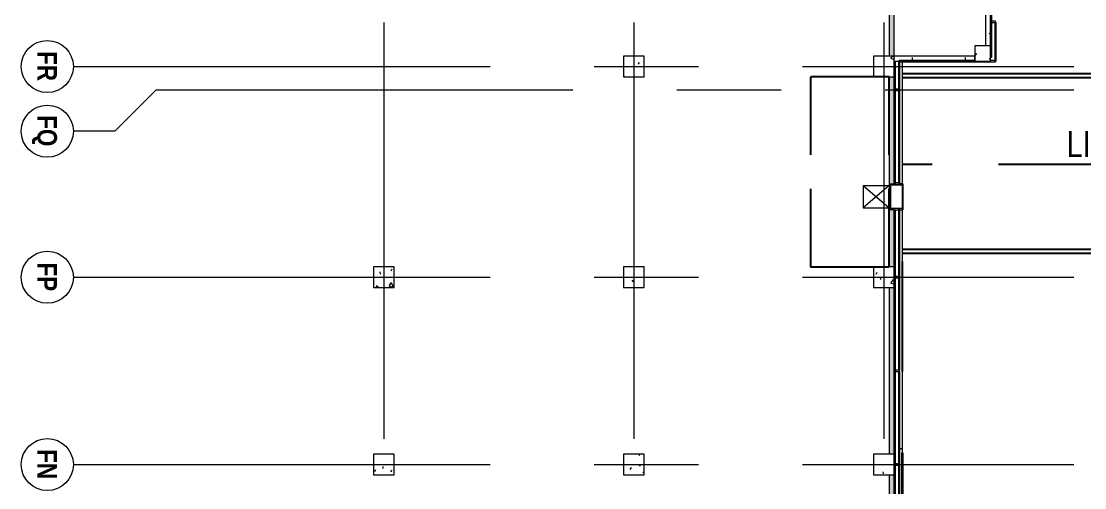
# Model space of a CAD drawing. Extents: x -14231 to 516634, y -267190 to 70805.
# Drawn here: x 181670 to 222508, y -58534 to -40603 of the extents above; entities that cross this region are included whole.
import ezdxf

# ---------------------------------------------------------------- set-up
doc = ezdxf.new("R2010")
doc.units = 0
doc.header["$LTSCALE"] = 8
for name, pattern in [('Access Line', [382.3, 250, -132.3]), ('Centre', [7937.5, 1587.5, -1190.625, 3968.75, -1190.625]), ('IDA - Grid Line', [3500, 2000, -500, 500, -500]), ('IDA - Hidden 065', [537.5, 375, -162.5]), ('IMPORT-DASHED2 _3_', [952.5, 635, -317.5])]:
    doc.linetypes.add(name, pattern=pattern)
doc.layers.get('0').update_dxf_attribs({"color": 1, "linetype": 'CONTINUOUS'})
doc.layers.add('000_CTCI_CSA', color=7, linetype='CONTINUOUS')
doc.layers.add('A-_--------_E-', color=7, linetype='CONTINUOUS', lineweight=9, true_color=0x00a600)
for name, color, linetype, lineweight in [('A-_ANOTGRID_E', 7, 'CONTINUOUS', 9), ('A-_CLAD----_E', 7, 'CONTINUOUS', 9), ('A-_CLAD----_E1', 7, 'CONTINUOUS', 9), ('A-_FLOR----_E', 7, 'CONTINUOUS', 9), ('A-_WALL----_E', 7, 'CONTINUOUS', 9), ('A-_WALL----_H', 7, 'CONTINUOUS', 9), ('A-_WIND----_E', 7, 'CONTINUOUS', 9), ('A-COLN----_E', 7, 'CONTINUOUS', 9), ('A-COLN----_E1', 7, 'CONTINUOUS', 9)]:
    doc.layers.add(name, color=color, linetype=linetype, lineweight=lineweight)
doc.styles.add('Arial Narrow_B', font='ARIALNB.TTF', dxfattribs={"height": 750})
doc.styles.add('Site Area', font='arial.ttf', dxfattribs={"width": 0.8})
pattern_1 = [(270, (-110762.2, 809413.83), (508, -2032), [83.82, -1440.18, 83.82, -1440.18, -8128]), (270, (-110762.2, 809413.83), (508, -2032), [-3048, 83.82, -2964.18, 83.82, -1440.18, -3556]), (270, (-110762.2, 809413.83), (508, -2032), [-7620, 83.82, -932.18, 83.82, -2456.18]), (30, (-110508.2, 808651.83), (1505.76362, 1455.9409), [83.82, -1440.18, 83.82, -1440.18, -8128]), (30, (-110508.2, 808651.83), (1505.76362, 1455.9409), [-3048, 83.82, -2964.18, 83.82, -1440.18, -3556]), (30, (-110508.2, 808651.83), (1505.76362, 1455.9409), [-7620, 83.82, -932.18, 83.82, -2456.18]), (150, (-109492.2, 808397.83), (-2013.76362, 576.0591), [83.82, -1440.18, 83.82, -1440.18, -8128]), (150, (-109492.2, 808397.83), (-2013.76362, 576.0591), [-3048, 83.82, -2964.18, 83.82, -1440.18, -3556]), (150, (-109492.2, 808397.83), (-2013.76362, 576.0591), [-7620, 83.82, -932.18, 83.82, -2456.18])]

# ---------------------------------------------------------------- blocks, each defined once
blk = doc.blocks.new('IDA - Rectangle Column - 800W X 800D-V14-PH1 LEVEL 3 - PROBE')
at = {"layer": 'A-COLN----_E1', "true_color": 0xaaaaaa}
h = blk.add_hatch(dxfattribs=at)
h.set_pattern_fill('FP_16', color=253, style=0, pattern_type=2)
h.set_pattern_definition([(320, (-325556.1, 867057.2), (-159.3907, -1821.8403), [190.5, -2095.5]), (265, (-325556.1, 867057.2), (1910.5674, 352.428), [152.4, -1676.4]), (10.451, (-325569.4, 866905.4), (1751.166, -1469.4262), [161.9, -1780.901]), (316.184, (-325048.1, 867057.2), (-420.428, -2710.791), [285.75, -3143.25]), (6.636, (-325083.2, 866831.3), (2474.276, -2374.0256), [242.85, -2671.351]), (261.184, (-325048, 867057.2), (2474.2525, -2374.05), [228.6, -2514.6]), (291, (-325175.1, 866803.2), (-1022.6516, -1516.1442), [190.5, -2095.5]), (236, (-325175.1, 866803.2), (1841.8805, -618.021), [152.4, -1676.4]), (341.451, (-325260.3, 866676.8), (819.2124, -2134.1713), [161.9, -1780.901]), (307.5, (-325556.1, 867057.2), (845.5504, -30.88603), [83.82, -1572.26, 83.82, -3300.73]), (307.5, (-325556.1, 867057.2), (845.5504, -30.88603), [-1739.9, -1617.98, 83.82, -1598.93]), (277.5, (-325556.1, 867057.2), (1001.80575, -668.1966), [83.82, -886.46, 83.82, -2175.51]), (277.5, (-325556.1, 867057.2), (1001.80575, -668.1966), [-1054.1, -1534.16, 83.82, -557.53]), (237.5, (-325556.1, 867623.6), (-57.2896, -1355.90933), [83.82, -551.18, 83.82, -4526.28]), (237.5, (-325556.1, 867623.6), (-57.2896, -1355.90933), [-718.82, -1897.38, 83.82, -2545.08]), (227.5, (-325556.1, 867877.6), (254.2664, -1481.2932), [83.82, -741.68, 83.82, -3098.8]), (227.5, (-325556.1, 867877.6), (254.2664, -1481.2932), [-909.32, -1231.9, 83.82, -1783.08])])
h.paths.add_polyline_path([(-400, -400), (400, -400), (400, 400), (-400, 400)])
at = {"layer": 'A-COLN----_E', "color": 253, "true_color": 0xaaaaaa}
for p, q in [((400, 400), (-400, 400)), ((-400, 400), (-400, -400)), ((400, -400), (400, 400)), ((-400, -400), (400, -400))]:
    blk.add_line(p, q, dxfattribs=at)
blk = doc.blocks.new('IDA - Rectangle Column - 800W X 800D-V15-PH1 LEVEL 3 - PROBE')
at = {"layer": 'A-COLN----_E1', "true_color": 0xaaaaaa}
h = blk.add_hatch(dxfattribs=at)
h.set_pattern_fill('FP_17', color=253, style=0, pattern_type=2)
h.set_pattern_definition([(320, (-325556.1, 859857.2), (-159.3907, -1821.8403), [190.5, -2095.5]), (265, (-325556.1, 859857.2), (1910.5674, 352.428), [152.4, -1676.4]), (10.451, (-325569.4, 859705.4), (1751.166, -1469.4262), [161.9, -1780.901]), (316.184, (-325048.1, 859857.2), (-420.428, -2710.791), [285.75, -3143.25]), (6.636, (-325083.2, 859631.3), (2474.276, -2374.0256), [242.85, -2671.351]), (261.184, (-325048, 859857.2), (2474.2525, -2374.05), [228.6, -2514.6]), (291, (-325175.1, 859603.2), (-1022.6516, -1516.1442), [190.5, -2095.5]), (236, (-325175.1, 859603.2), (1841.8805, -618.021), [152.4, -1676.4]), (341.451, (-325260.3, 859476.8), (819.2124, -2134.1713), [161.9, -1780.901]), (307.5, (-325556.1, 859857.2), (845.5504, -30.88603), [83.82, -1572.26, 83.82, -3300.73]), (307.5, (-325556.1, 859857.2), (845.5504, -30.88603), [-1739.9, -1617.98, 83.82, -1598.93]), (277.5, (-325556.1, 859857.2), (1001.80575, -668.1966), [83.82, -886.46, 83.82, -2175.51]), (277.5, (-325556.1, 859857.2), (1001.80575, -668.1966), [-1054.1, -1534.16, 83.82, -557.53]), (237.5, (-325556.1, 860423.6), (-57.2896, -1355.90933), [83.82, -551.18, 83.82, -4526.28]), (237.5, (-325556.1, 860423.6), (-57.2896, -1355.90933), [-718.82, -1897.38, 83.82, -2545.08]), (227.5, (-325556.1, 860677.6), (254.2664, -1481.2932), [83.82, -741.68, 83.82, -3098.8]), (227.5, (-325556.1, 860677.6), (254.2664, -1481.2932), [-909.32, -1231.9, 83.82, -1783.08])])
h.paths.add_polyline_path([(-400, -400), (400, -400), (400, 400), (-400, 400)])
at = {"layer": 'A-COLN----_E', "color": 253, "true_color": 0xaaaaaa}
for p, q in [((400, 400), (-400, 400)), ((-400, 400), (-400, -400)), ((400, -400), (400, 400)), ((-400, -400), (400, -400))]:
    blk.add_line(p, q, dxfattribs=at)
blk = doc.blocks.new('IDA - Rectangle Column - 800W X 800D-V16-PH1 LEVEL 3 - PROBE')
at = {"layer": 'A-COLN----_E1', "true_color": 0xaaaaaa}
h = blk.add_hatch(dxfattribs=at)
h.set_pattern_fill('FP_18', color=253, style=0, pattern_type=2)
h.set_pattern_definition([(320, (-325556.1, 851757.2), (-159.3907, -1821.8403), [190.5, -2095.5]), (265, (-325556.1, 851757.2), (1910.5674, 352.428), [152.4, -1676.4]), (10.451, (-325569.4, 851605.4), (1751.166, -1469.4262), [161.9, -1780.901]), (316.184, (-325048.1, 851757.2), (-420.428, -2710.791), [285.75, -3143.25]), (6.636, (-325083.2, 851531.3), (2474.276, -2374.0256), [242.85, -2671.351]), (261.184, (-325048, 851757.2), (2474.2525, -2374.05), [228.6, -2514.6]), (291, (-325175.1, 851503.2), (-1022.6516, -1516.1442), [190.5, -2095.5]), (236, (-325175.1, 851503.2), (1841.8805, -618.021), [152.4, -1676.4]), (341.451, (-325260.3, 851376.8), (819.2124, -2134.1713), [161.9, -1780.901]), (307.5, (-325556.1, 851757.2), (845.5504, -30.88603), [83.82, -1572.26, 83.82, -3300.73]), (307.5, (-325556.1, 851757.2), (845.5504, -30.88603), [-1739.9, -1617.98, 83.82, -1598.93]), (277.5, (-325556.1, 851757.2), (1001.80575, -668.1966), [83.82, -886.46, 83.82, -2175.51]), (277.5, (-325556.1, 851757.2), (1001.80575, -668.1966), [-1054.1, -1534.16, 83.82, -557.53]), (237.5, (-325556.1, 852323.6), (-57.2896, -1355.9093), [83.82, -551.18, 83.82, -4526.28]), (237.5, (-325556.1, 852323.6), (-57.2896, -1355.9093), [-718.82, -1897.38, 83.82, -2545.08]), (227.5, (-325556.1, 852577.6), (254.2664, -1481.2932), [83.82, -741.68, 83.82, -3098.8]), (227.5, (-325556.1, 852577.6), (254.2664, -1481.2932), [-909.32, -1231.9, 83.82, -1783.08])])
h.paths.add_polyline_path([(-400, -400), (400, -400), (400, 400), (-400, 400)])
at = {"layer": 'A-COLN----_E', "color": 253, "true_color": 0xaaaaaa}
for p, q in [((400, 400), (-400, 400)), ((-400, 400), (-400, -400)), ((400, -400), (400, 400)), ((-400, -400), (400, -400))]:
    blk.add_line(p, q, dxfattribs=at)
blk = doc.blocks.new('IDA - Rectangle Column - 800W X 800D-V23-PH1 LEVEL 3 - PROBE')
at = {"layer": 'A-COLN----_E1', "true_color": 0xaaaaaa}
h = blk.add_hatch(dxfattribs=at)
h.set_pattern_fill('FP_25', color=253, style=0, pattern_type=2)
h.set_pattern_definition([(320, (-315956.1, 851757.2), (-159.3907, -1821.8403), [190.5, -2095.5]), (265, (-315956.1, 851757.2), (1910.5674, 352.428), [152.4, -1676.4]), (10.451, (-315969.4, 851605.4), (1751.166, -1469.4262), [161.9, -1780.901]), (316.184, (-315448.1, 851757.2), (-420.428, -2710.791), [285.75, -3143.25]), (6.636, (-315483.2, 851531.3), (2474.276, -2374.0256), [242.85, -2671.351]), (261.184, (-315448, 851757.2), (2474.2525, -2374.05), [228.6, -2514.6]), (291, (-315575.1, 851503.2), (-1022.6516, -1516.1442), [190.5, -2095.5]), (236, (-315575.1, 851503.2), (1841.8805, -618.021), [152.4, -1676.4]), (341.451, (-315660.3, 851376.8), (819.2124, -2134.1713), [161.9, -1780.901]), (307.5, (-315956.1, 851757.2), (845.5504, -30.88603), [83.82, -1572.26, 83.82, -3300.73]), (307.5, (-315956.1, 851757.2), (845.5504, -30.88603), [-1739.9, -1617.98, 83.82, -1598.93]), (277.5, (-315956.1, 851757.2), (1001.80575, -668.1966), [83.82, -886.46, 83.82, -2175.51]), (277.5, (-315956.1, 851757.2), (1001.80575, -668.1966), [-1054.1, -1534.16, 83.82, -557.53]), (237.5, (-315956.1, 852323.6), (-57.2896, -1355.9093), [83.82, -551.18, 83.82, -4526.28]), (237.5, (-315956.1, 852323.6), (-57.2896, -1355.9093), [-718.82, -1897.38, 83.82, -2545.08]), (227.5, (-315956.1, 852577.6), (254.2664, -1481.2932), [83.82, -741.68, 83.82, -3098.8]), (227.5, (-315956.1, 852577.6), (254.2664, -1481.2932), [-909.32, -1231.9, 83.82, -1783.08])])
h.paths.add_polyline_path([(-400, -400), (400, -400), (400, 400), (-400, 400)])
at = {"layer": 'A-COLN----_E', "color": 253, "true_color": 0xaaaaaa}
for p, q in [((400, 400), (-400, 400)), ((-400, 400), (-400, -400)), ((400, -400), (400, 400)), ((-400, -400), (400, -400))]:
    blk.add_line(p, q, dxfattribs=at)
blk = doc.blocks.new('IDA - Rectangle Column - 800W X 800D-V24-PH1 LEVEL 3 - PROBE')
at = {"layer": 'A-COLN----_E1', "true_color": 0xaaaaaa}
h = blk.add_hatch(dxfattribs=at)
h.set_pattern_fill('FP_26', color=253, style=0, pattern_type=2)
h.set_pattern_definition([(320, (-315956.1, 859857.2), (-159.3907, -1821.8403), [190.5, -2095.5]), (265, (-315956.1, 859857.2), (1910.5674, 352.428), [152.4, -1676.4]), (10.451, (-315969.4, 859705.4), (1751.166, -1469.4262), [161.9, -1780.901]), (316.184, (-315448.1, 859857.2), (-420.428, -2710.791), [285.75, -3143.25]), (6.636, (-315483.2, 859631.3), (2474.276, -2374.0256), [242.85, -2671.351]), (261.184, (-315448, 859857.2), (2474.2525, -2374.05), [228.6, -2514.6]), (291, (-315575.1, 859603.2), (-1022.6516, -1516.1442), [190.5, -2095.5]), (236, (-315575.1, 859603.2), (1841.8805, -618.021), [152.4, -1676.4]), (341.451, (-315660.3, 859476.8), (819.2124, -2134.1713), [161.9, -1780.901]), (307.5, (-315956.1, 859857.2), (845.5504, -30.88603), [83.82, -1572.26, 83.82, -3300.73]), (307.5, (-315956.1, 859857.2), (845.5504, -30.88603), [-1739.9, -1617.98, 83.82, -1598.93]), (277.5, (-315956.1, 859857.2), (1001.80575, -668.1966), [83.82, -886.46, 83.82, -2175.51]), (277.5, (-315956.1, 859857.2), (1001.80575, -668.1966), [-1054.1, -1534.16, 83.82, -557.53]), (237.5, (-315956.1, 860423.6), (-57.2896, -1355.90933), [83.82, -551.18, 83.82, -4526.28]), (237.5, (-315956.1, 860423.6), (-57.2896, -1355.90933), [-718.82, -1897.38, 83.82, -2545.08]), (227.5, (-315956.1, 860677.6), (254.2664, -1481.2932), [83.82, -741.68, 83.82, -3098.8]), (227.5, (-315956.1, 860677.6), (254.2664, -1481.2932), [-909.32, -1231.9, 83.82, -1783.08])])
h.paths.add_polyline_path([(-400, -400), (400, -400), (400, 400), (-400, 400)])
at = {"layer": 'A-COLN----_E', "color": 253, "true_color": 0xaaaaaa}
for p, q in [((400, 400), (-400, 400)), ((-400, 400), (-400, -400)), ((400, -400), (400, 400)), ((-400, -400), (400, -400))]:
    blk.add_line(p, q, dxfattribs=at)
blk = doc.blocks.new('IDA - Rectangle Column - 800W X 800D-V25-PH1 LEVEL 3 - PROBE')
at = {"layer": 'A-COLN----_E1', "true_color": 0xaaaaaa}
h = blk.add_hatch(dxfattribs=at)
h.set_pattern_fill('FP_27', color=253, style=0, pattern_type=2)
h.set_pattern_definition([(320, (-306356.1, 859857.2), (-159.3907, -1821.8403), [190.5, -2095.5]), (265, (-306356.1, 859857.2), (1910.5674, 352.428), [152.4, -1676.4]), (10.451, (-306369.4, 859705.4), (1751.166, -1469.4262), [161.9, -1780.901]), (316.184, (-305848.1, 859857.2), (-420.428, -2710.791), [285.75, -3143.25]), (6.636, (-305883.2, 859631.3), (2474.276, -2374.0256), [242.85, -2671.351]), (261.184, (-305848, 859857.2), (2474.2525, -2374.05), [228.6, -2514.6]), (291, (-305975.1, 859603.2), (-1022.6516, -1516.1442), [190.5, -2095.5]), (236, (-305975.1, 859603.2), (1841.8805, -618.021), [152.4, -1676.4]), (341.451, (-306060.3, 859476.8), (819.2124, -2134.1713), [161.9, -1780.901]), (307.5, (-306356.1, 859857.2), (845.5504, -30.88603), [83.82, -1572.26, 83.82, -3300.73]), (307.5, (-306356.1, 859857.2), (845.5504, -30.88603), [-1739.9, -1617.98, 83.82, -1598.93]), (277.5, (-306356.1, 859857.2), (1001.80575, -668.1966), [83.82, -886.46, 83.82, -2175.51]), (277.5, (-306356.1, 859857.2), (1001.80575, -668.1966), [-1054.1, -1534.16, 83.82, -557.53]), (237.5, (-306356.1, 860423.6), (-57.2896, -1355.9093), [83.82, -551.18, 83.82, -4526.28]), (237.5, (-306356.1, 860423.6), (-57.2896, -1355.9093), [-718.82, -1897.38, 83.82, -2545.08]), (227.5, (-306356.1, 860677.6), (254.2664, -1481.2932), [83.82, -741.68, 83.82, -3098.8]), (227.5, (-306356.1, 860677.6), (254.2664, -1481.2932), [-909.32, -1231.9, 83.82, -1783.08])])
h.paths.add_polyline_path([(-400, -400), (400, -400), (400, 400), (-400, 400)])
at = {"layer": 'A-COLN----_E', "color": 253, "true_color": 0xaaaaaa}
for p, q in [((400, 400), (-400, 400)), ((-400, 400), (-400, -400)), ((400, -400), (400, 400)), ((-400, -400), (400, -400))]:
    blk.add_line(p, q, dxfattribs=at)
blk = doc.blocks.new('IDA - Rectangle Column - 800W X 800D-V26-PH1 LEVEL 3 - PROBE')
at = {"layer": 'A-COLN----_E1', "true_color": 0xaaaaaa}
h = blk.add_hatch(dxfattribs=at)
h.set_pattern_fill('FP_28', color=253, style=0, pattern_type=2)
h.set_pattern_definition([(320, (-315956.1, 867057.2), (-159.3907, -1821.8403), [190.5, -2095.5]), (265, (-315956.1, 867057.2), (1910.5674, 352.428), [152.4, -1676.4]), (10.451, (-315969.4, 866905.4), (1751.166, -1469.4262), [161.9, -1780.901]), (316.184, (-315448.1, 867057.2), (-420.428, -2710.791), [285.75, -3143.25]), (6.636, (-315483.2, 866831.3), (2474.276, -2374.0256), [242.85, -2671.351]), (261.184, (-315448, 867057.2), (2474.2525, -2374.05), [228.6, -2514.6]), (291, (-315575.1, 866803.2), (-1022.6516, -1516.1442), [190.5, -2095.5]), (236, (-315575.1, 866803.2), (1841.8805, -618.021), [152.4, -1676.4]), (341.451, (-315660.3, 866676.8), (819.2124, -2134.1713), [161.9, -1780.901]), (307.5, (-315956.1, 867057.2), (845.5504, -30.88603), [83.82, -1572.26, 83.82, -3300.73]), (307.5, (-315956.1, 867057.2), (845.5504, -30.88603), [-1739.9, -1617.98, 83.82, -1598.93]), (277.5, (-315956.1, 867057.2), (1001.80575, -668.1966), [83.82, -886.46, 83.82, -2175.51]), (277.5, (-315956.1, 867057.2), (1001.80575, -668.1966), [-1054.1, -1534.16, 83.82, -557.53]), (237.5, (-315956.1, 867623.6), (-57.2896, -1355.90933), [83.82, -551.18, 83.82, -4526.28]), (237.5, (-315956.1, 867623.6), (-57.2896, -1355.90933), [-718.82, -1897.38, 83.82, -2545.08]), (227.5, (-315956.1, 867877.6), (254.2664, -1481.2932), [83.82, -741.68, 83.82, -3098.8]), (227.5, (-315956.1, 867877.6), (254.2664, -1481.2932), [-909.32, -1231.9, 83.82, -1783.08])])
h.paths.add_polyline_path([(-400, -400), (400, -400), (400, 400), (-400, 400)])
at = {"layer": 'A-COLN----_E', "color": 253, "true_color": 0xaaaaaa}
for p, q in [((400, 400), (-400, 400)), ((-400, 400), (-400, -400)), ((400, -400), (400, 400)), ((-400, -400), (400, -400))]:
    blk.add_line(p, q, dxfattribs=at)
blk = doc.blocks.new('IDA - Rectangle Column - 800W X 800D-V27-PH1 LEVEL 3 - PROBE')
at = {"layer": 'A-COLN----_E1', "true_color": 0xaaaaaa}
h = blk.add_hatch(dxfattribs=at)
h.set_pattern_fill('FP_29', color=253, style=0, pattern_type=2)
h.set_pattern_definition([(320, (-306356.1, 867057.2), (-159.3907, -1821.8403), [190.5, -2095.5]), (265, (-306356.1, 867057.2), (1910.5674, 352.428), [152.4, -1676.4]), (10.451, (-306369.4, 866905.4), (1751.166, -1469.4262), [161.9, -1780.901]), (316.184, (-305848.1, 867057.2), (-420.428, -2710.791), [285.75, -3143.25]), (6.636, (-305883.2, 866831.3), (2474.276, -2374.0256), [242.85, -2671.351]), (261.184, (-305848, 867057.2), (2474.2525, -2374.05), [228.6, -2514.6]), (291, (-305975.1, 866803.2), (-1022.6516, -1516.1442), [190.5, -2095.5]), (236, (-305975.1, 866803.2), (1841.8805, -618.021), [152.4, -1676.4]), (341.451, (-306060.3, 866676.8), (819.2124, -2134.1713), [161.9, -1780.901]), (307.5, (-306356.1, 867057.2), (845.5504, -30.88603), [83.82, -1572.26, 83.82, -3300.73]), (307.5, (-306356.1, 867057.2), (845.5504, -30.88603), [-1739.9, -1617.98, 83.82, -1598.93]), (277.5, (-306356.1, 867057.2), (1001.80575, -668.1966), [83.82, -886.46, 83.82, -2175.51]), (277.5, (-306356.1, 867057.2), (1001.80575, -668.1966), [-1054.1, -1534.16, 83.82, -557.53]), (237.5, (-306356.1, 867623.6), (-57.2896, -1355.90933), [83.82, -551.18, 83.82, -4526.28]), (237.5, (-306356.1, 867623.6), (-57.2896, -1355.90933), [-718.82, -1897.38, 83.82, -2545.08]), (227.5, (-306356.1, 867877.6), (254.2664, -1481.2932), [83.82, -741.68, 83.82, -3098.8]), (227.5, (-306356.1, 867877.6), (254.2664, -1481.2932), [-909.32, -1231.9, 83.82, -1783.08])])
h.paths.add_polyline_path([(-400, -400), (400, -400), (400, 400), (-400, 400)])
at = {"layer": 'A-COLN----_E', "color": 253, "true_color": 0xaaaaaa}
for p, q in [((400, 400), (-400, 400)), ((-400, 400), (-400, -400)), ((400, -400), (400, 400)), ((-400, -400), (400, -400))]:
    blk.add_line(p, q, dxfattribs=at)
blk = doc.blocks.new('IDA - Rectangle Column - 600W X 600D-9805182-PH1 LEVEL 3 - PROBE')
at = {"layer": 'A-COLN----_E1', "true_color": 0xaaaaaa}
h = blk.add_hatch(dxfattribs=at)
h.set_pattern_fill('FP_56', color=253, style=0, pattern_type=2)
h.set_pattern_definition([(320, (-329356.1, 851257.2), (-159.3907, -1821.8403), [190.5, -2095.5]), (265, (-329356.1, 851257.2), (1910.5674, 352.428), [152.4, -1676.4]), (10.451, (-329369.4, 851105.4), (1751.166, -1469.4262), [161.9, -1780.901]), (316.184, (-328848.1, 851257.2), (-420.428, -2710.791), [285.75, -3143.25]), (6.636, (-328883.2, 851031.3), (2474.276, -2374.0256), [242.85, -2671.351]), (261.184, (-328848, 851257.2), (2474.2525, -2374.05), [228.6, -2514.6]), (291, (-328975.1, 851003.2), (-1022.6516, -1516.1442), [190.5, -2095.5]), (236, (-328975.1, 851003.2), (1841.8805, -618.021), [152.4, -1676.4]), (341.451, (-329060.3, 850876.8), (819.2124, -2134.1713), [161.9, -1780.901]), (307.5, (-329356.1, 851257.2), (845.5504, -30.88603), [83.82, -1572.26, 83.82, -3300.73]), (307.5, (-329356.1, 851257.2), (845.5504, -30.88603), [-1739.9, -1617.98, 83.82, -1598.93]), (277.5, (-329356.1, 851257.2), (1001.80575, -668.1966), [83.82, -886.46, 83.82, -2175.51]), (277.5, (-329356.1, 851257.2), (1001.80575, -668.1966), [-1054.1, -1534.16, 83.82, -557.53]), (237.5, (-329356.1, 851823.6), (-57.2896, -1355.9093), [83.82, -551.18, 83.82, -4526.28]), (237.5, (-329356.1, 851823.6), (-57.2896, -1355.9093), [-718.82, -1897.38, 83.82, -2545.08]), (227.5, (-329356.1, 852077.6), (254.2664, -1481.2932), [83.82, -741.68, 83.82, -3098.8]), (227.5, (-329356.1, 852077.6), (254.2664, -1481.2932), [-909.32, -1231.9, 83.82, -1783.08])])
h.paths.add_polyline_path([(-300, -300), (300, -300), (300, 300), (-300, 300)])
at = {"layer": 'A-COLN----_E', "color": 253, "true_color": 0xaaaaaa}
for p, q in [((300, 300), (-300, 300)), ((-300, 300), (-300, -300)), ((300, -300), (300, 300)), ((-300, -300), (300, -300))]:
    blk.add_line(p, q, dxfattribs=at)
blk = doc.blocks.new('Aluminium Window - 1000L X 1000H - FAP-02 - 2HR-V56-PH1 LEVEL 3 - PROBE')
at = {"layer": 'A-_WIND----_E', "color": 253, "true_color": 0xaaaaaa}
for p, q in [((-495, 425), (-495, 310)), ((-445, 425), (-495, 425)), ((-445, -50), (-445, 425)), ((455, 425), (-445, 425)), ((505, 425), (455, 425)), ((455, 425), (455, -50)), ((505, 310), (505, 425)), ((-495, 135), (-495, 100)), ((505, 100), (505, 260)), ((-445, -50), (-492, -50)), ((-492, -50), (-445, -50)), ((-492, -100), (-445, -100)), ((-445, -65), (-445, -50)), ((455, -50), (-445, -50)), ((-445, -50), (455, -50)), ((-445, -65), (-445, -100)), ((-395, -65), (-445, -65)), ((-445, -100), (-395, -100)), ((405, -65), (-395, -65)), ((-395, -100), (-395, -65)), ((405, -79), (-395, -79)), ((-395, -79), (-395, -87)), ((-395, -87), (405, -87)), ((-395, -100), (405, -100)), ((455, -65), (405, -65)), ((405, -65), (405, -100)), ((405, -87), (405, -79)), ((405, -100), (455, -100)), ((505, -50), (455, -50)), ((455, -50), (455, -65)), ((455, -50), (505, -50)), ((455, -100), (455, -65)), ((455, -100), (505, -100))]:
    blk.add_line(p, q, dxfattribs=at)
at = {"layer": 'A-_WIND----_E', "color": 253, "linetype": 'Centre', "true_color": 0xaaaaaa}
for p, q in [((-495, 425), (505, 425)), ((-74, 425), (-390, 425))]:
    blk.add_line(p, q, dxfattribs=at)
at = {"layer": 'A-_WIND----_E', "color": 253, "linetype": 'Access Line', "true_color": 0xaaaaaa}
for p, q in [((-420, -1100), (-420, -100)), ((-420, -100), (430, -1100)), ((-420, -1100), (430, -100)), ((430, -1100), (430, -100)), ((-420, -1100), (430, -1100))]:
    blk.add_line(p, q, dxfattribs=at)
blk = doc.blocks.new('System Panel - AlumPanelClad-White-10001330-PH1 LEVEL 3 - PROBE')
at = {"layer": 'A-_CLAD----_E', "color": 253, "true_color": 0xaaaaaa}
for p, q in [((1065, 25), (-1850, 25)), ((-1850, 25), (-1850, -25)), ((1850, 25), (1665, 25)), ((1850, -25), (1850, 25)), ((-1850, -25), (1850, -25))]:
    blk.add_line(p, q, dxfattribs=at)
blk = doc.blocks.new('Rectangular Mullion - groove center-10012004-PH1 LEVEL 3 - PROBE')
at = {"layer": 'A-_CLAD----_E1', "color": 253, "true_color": 0xaaaaaa}
blk.add_line((851407, 329691), (851407, 329656), dxfattribs=at)
blk = doc.blocks.new('System Panel - AlumPanelClad-White-10012010-PH1 LEVEL 3 - PROBE')
at = {"layer": 'A-_CLAD----_E', "color": 253, "true_color": 0xaaaaaa}
for p, q in [((745, 25), (-745, 25)), ((-745, 25), (-745, -25)), ((745, -25), (745, 25)), ((-745, -25), (745, -25))]:
    blk.add_line(p, q, dxfattribs=at)
blk = doc.blocks.new('Rectangular Mullion - groove center-10012005-PH1 LEVEL 3 - PROBE')
at = {"layer": 'A-_CLAD----_E1', "color": 253, "true_color": 0xaaaaaa}
blk.add_line((850067, 329691), (851407, 329691), dxfattribs=at)
blk = doc.blocks.new('System Panel - AlumPanelClad-White-10007495-PH1 LEVEL 3 - PROBE')
at = {"layer": 'A-_CLAD----_E', "color": 253, "true_color": 0xaaaaaa}
for p, q in [((1775, 25), (-1775, 25)), ((-1775, 25), (-1775, -25)), ((1775, -25), (1775, 25)), ((-1775, -25), (1775, -25))]:
    blk.add_line(p, q, dxfattribs=at)
blk = doc.blocks.new('Rectangular Mullion - groove center-10007492-PH1 LEVEL 3 - PROBE')
at = {"layer": 'A-_CLAD----_E1', "color": 253, "true_color": 0xaaaaaa}
blk.add_line((931882, 325991), (935432, 325991), dxfattribs=at)
blk = doc.blocks.new('Rectangular Mullion - groove center-9997094-PH1 LEVEL 3 - PROBE')
at = {"layer": 'A-_CLAD----_E1', "color": 253, "true_color": 0xaaaaaa}
for p, q in [((-25, -150), (-25, 0)), ((-25, 0), (25, 0)), ((25, 0), (25, -150)), ((25, -150), (-25, -150))]:
    blk.add_line(p, q, dxfattribs=at)
blk = doc.blocks.new('System Panel - AlumPanelClad-White-10085945-PH1 LEVEL 3 - PROBE')
at = {"layer": 'A-_CLAD----_E', "color": 253, "true_color": 0xaaaaaa}
for p, q in [((786, 25), (-1786, 25)), ((-1786, 25), (-1786, -25)), ((786, -25), (786, 25)), ((1764, -25), (1764, 25)), ((1764, 25), (1786, 25)), ((1786, 25), (1786, -25)), ((-1786, -25), (786, -25)), ((1786, -25), (1764, -25))]:
    blk.add_line(p, q, dxfattribs=at)
blk = doc.blocks.new('System Panel - AlumPanelClad-White-10011132-PH1 LEVEL 3 - PROBE')
at = {"layer": 'A-_CLAD----_E', "color": 253, "true_color": 0xaaaaaa}
for p, q in [((537.5, 25), (-537.5, 25)), ((-537.5, 25), (-537.5, -25)), ((537.5, -25), (537.5, 25)), ((-537.5, -25), (537.5, -25))]:
    blk.add_line(p, q, dxfattribs=at)
blk = doc.blocks.new('Rectangular Mullion - groove center-10011131-PH1 LEVEL 3 - PROBE')
at = {"layer": 'A-_CLAD----_E1', "color": 253, "true_color": 0xaaaaaa}
blk.add_line((851557, 325991), (852632, 325991), dxfattribs=at)
blk = doc.blocks.new('Rectangular Mullion - groove center-10005325-PH1 LEVEL 3 - PROBE')
at = {"layer": 'A-_CLAD----_E1', "color": 253, "true_color": 0xaaaaaa}
blk.add_line((846867, 329691), (850017, 329691), dxfattribs=at)
blk = doc.blocks.new('Rectangular Mullion - groove center-10085935-PH1 LEVEL 3 - PROBE')
at = {"layer": 'A-_CLAD----_E1', "color": 253, "true_color": 0xaaaaaa}
blk.add_line((857261, 325991), (859832, 325991), dxfattribs=at)
blk = doc.blocks.new('Grid - 4 mm Dia-18759-PH1 LEVEL 3 - PROBE')
at = {"layer": 'A-_ANOTGRID_E', "color": 253, "true_color": 0xaaaaaa}
blk.add_circle((0, 0), 4, dxfattribs=at)

msp = doc.modelspace()

# ---------------------------------------------------------------- hatches: boundary and pattern name
at = {"layer": 'A-_WALL----_H', "true_color": 0xd4d4d4}
h = msp.add_hatch(dxfattribs=at)
h.set_pattern_fill('FP_1', color=254, angle=-90, style=0, pattern_type=2)
h.set_pattern_definition(pattern_1)
h.paths.add_polyline_path([(218693.9, -37243.3), (218693.9, -41543.3), (218893.9, -41543.3), (218893.9, -37243.3)])
h = msp.add_hatch(dxfattribs=at)
h.set_pattern_fill('FP_1', color=254, angle=-90, style=0, pattern_type=2)
h.set_pattern_definition(pattern_1)
h.paths.add_polyline_path([(214993.9, -128593.3), (214993.9, -129243.3), (215193.9, -129243.3), (215193.9, -128593.3), (215093.9, -128593.3)])
h.paths.add_polyline_path([(214993.9, -127596.7), (215193.9, -127596.7), (215193.9, -122843.3), (214993.9, -122843.3), (214993.9, -127264.4)])
h.paths.add_polyline_path([(214993.9, -130043.3), (214993.9, -133743.3), (215193.9, -133743.3), (215193.9, -130043.3), (215167.8, -130043.3)])
h.paths.add_polyline_path([(214993.9, -122043.3), (215193.9, -122043.3), (215193.9, -115643.3), (214993.9, -115643.3)])
h.paths.add_polyline_path([(214993.9, -106543.3), (214993.9, -107643.3), (215193.9, -107643.3), (215193.9, -106543.3), (215093.9, -106543.3)])
h.paths.add_polyline_path([(214993.9, -109227.9), (214993.9, -114843.3), (215193.9, -114843.3), (215193.9, -108443.3), (214993.9, -108443.3)])
h.paths.add_polyline_path([(214993.9, -105546.7), (215193.9, -105546.7), (215193.9, -101243.3), (214993.9, -101243.3), (214993.9, -104718.7)])
h.paths.add_polyline_path([(214993.9, -100443.3), (215193.9, -100443.3), (215193.9, -94043.3), (214993.9, -94043.3), (214993.9, -100209.6)])
h.paths.add_polyline_path([(214993.9, -93243.3), (215193.9, -93243.3), (215193.9, -88893.3), (214993.9, -88893.3), (214993.9, -91191.3)])
h.paths.add_polyline_path([(214993.9, -87896.7), (215193.9, -87896.7), (215193.9, -86843.3), (214993.9, -86843.3)])
h.paths.add_polyline_path([(214993.9, -86043.3), (215193.9, -86043.3), (215193.9, -79643.3), (214993.9, -79643.3), (214993.9, -82173.1)])
h.paths.add_polyline_path([(214993.9, -78843.3), (215193.9, -78843.3), (215193.9, -72443.3), (214993.9, -72443.3), (214993.9, -73154.8)])
h.paths.add_polyline_path([(214993.9, -71643.3), (215193.9, -71643.3), (215193.9, -69443.3), (214993.9, -69443.3)])
h.paths.add_polyline_path([(214993.9, -65243.3), (214993.9, -68446.7), (215193.9, -68446.7), (215193.9, -65243.3), (215009.5, -65243.3)])
h.paths.add_polyline_path([(214993.9, -64136.5), (214993.9, -64443.3), (215193.9, -64443.3), (215193.9, -58043.3), (214993.9, -58043.3)])
h.paths.add_polyline_path([(214993.9, -57243.3), (215193.9, -57243.3), (215193.9, -50843.3), (214993.9, -50843.3), (214993.9, -55118.2)])
h.paths.add_polyline_path([(214993.9, -42743.3), (214993.9, -46850.1), (215193.9, -46850.1), (215193.9, -42743.3), (215168.4, -42743.3)])
h.paths.add_polyline_path([(214993.9, -37743.3), (214993.9, -41943.3), (215193.9, -41943.3), (215193.9, -37743.3), (215006.7, -37743.3)])
h.paths.add_polyline_path([(214993.9, -50043.3), (215193.9, -50043.3), (215193.9, -47846.7), (214993.9, -47846.7)])
h = msp.add_hatch(dxfattribs=at)
h.set_pattern_fill('FP_1', color=254, angle=-90, style=0, pattern_type=2)
h.set_pattern_definition(pattern_1)
h.paths.add_polyline_path([(215193.9, -41943.3), (215193.9, -42143.3), (218293.9, -42143.3), (218293.9, -41943.3)])

# ---------------------------------------------------------------- linework, layer by layer
at = {"layer": '000_CTCI_CSA', "color": 252, "linetype": 'IDA - Hidden 065'}
for p, q in [((214993.9, -42743.3), (211983.1, -42743.3)), ((211983.1, -42743.3), (211983.1, -50043.3)), ((214993.9, -50043.3), (214993.9, -42743.3)), ((211983.1, -50043.3), (214993.9, -50043.3))]:
    msp.add_line(p, q, dxfattribs=at)
at = {"layer": '000_CTCI_CSA', "color": 252}
for p, q in [((235343.9, -42627.7), (215503.1, -42627.7)), ((235193.9, -42777.7), (215503.1, -42777.7)), ((228593.9, -49377.7), (215503.1, -49377.7)), ((228443.9, -49527.7), (215503.1, -49527.7))]:
    msp.add_line(p, q, dxfattribs=at)
at = {"layer": '000_CTCI_CSA', "color": 252, "linetype": 'IMPORT-DASHED2 _3_'}
msp.add_line((231893.9, -46107.8), (215503.1, -46107.8), dxfattribs=at)
at = {"layer": '000_CTCI_CSA', "color": 2}
msp.add_line((215503.1, -49843.3), (215503.1, -54068.3), dxfattribs=at)
at = {"layer": 'A-_--------_E-', "color": 7, "lineweight": 35}
msp.add_line((215503.1, -57193.3), (215501.1, -68443.3), dxfattribs=at)
at = {"layer": 'A-_ANOTGRID_E', "color": 254, "linetype": 'IDA - Grid Line', "true_color": 0xd4d4d4}
for p, q in [((195593.9, -12650.4), (195593.9, -169732.7)), ((205193.9, -12650.4), (205193.9, -169732.7)), ((214793.9, -12650.4), (214793.9, -169732.7)), ((183670.1, -42343.3), (222090.8, -42343.3)), ((186845.1, -43243.3), (222090.8, -43243.3)), ((183670.1, -50443.3), (222090.8, -50443.3)), ((183670.1, -57643.3), (222090.8, -57643.3))]:
    msp.add_line(p, q, dxfattribs=at)
at = {"layer": 'A-_ANOTGRID_E', "color": 254, "true_color": 0xd4d4d4}
for p, q in [((186845.1, -43243.3), (185257.6, -44830.8)), ((185257.6, -44830.8), (183670.1, -44830.8))]:
    msp.add_line(p, q, dxfattribs=at)
at = {"layer": 'A-_FLOR----_E'}
for p, q in [((215228.9, -57043.3), (215193.9, -57043.3)), ((215503.1, -57043.3), (215403.9, -57043.3))]:
    msp.add_line(p, q, dxfattribs=at)
at = {"layer": 'A-_WALL----_E', "color": 253, "true_color": 0xaaaaaa}
for p, q in [((218693.9, -37243.3), (218693.9, -41543.3)), ((218893.9, -41543.3), (218893.9, -37243.3)), ((214993.9, -37743.3), (214993.9, -41943.3)), ((215193.9, -41943.3), (215193.9, -37743.3)), ((218293.9, -41943.3), (215193.9, -41943.3)), ((218293.9, -42143.3), (218293.9, -41943.3)), ((215193.9, -42143.3), (218293.9, -42143.3)), ((214993.9, -42743.3), (214993.9, -46850.1)), ((215193.9, -46850.1), (215193.9, -42743.3)), ((214993.9, -46850.1), (215193.9, -46850.1)), ((215193.9, -47846.7), (214993.9, -47846.7)), ((214993.9, -47846.7), (214993.9, -50043.3)), ((215193.9, -50043.3), (215193.9, -47846.7)), ((214993.9, -50843.3), (214993.9, -57243.3)), ((215193.9, -57243.3), (215193.9, -50843.3)), ((214993.9, -58043.3), (214993.9, -64443.3)), ((215193.9, -64443.3), (215193.9, -58043.3))]:
    msp.add_line(p, q, dxfattribs=at)
at = {"layer": 'A-_WALL----_E'}
for p, q in [((215503.1, -42168.3), (215503.1, -57043.3)), ((215503.1, -57043.3), (215503.1, -57193.3))]:
    msp.add_line(p, q, dxfattribs=at)

# ---------------------------------------------------------------- block references
at = {"layer": 'A-_ANOTGRID_E', "color": 254, "lineweight": 5, "true_color": 0xd4d4d4, "xscale": 249.9999999999999, "yscale": 249.9999999999999, "zscale": 249.9999999999999, "rotation": 270}
for p in [(182670.1, -42343.3), (182670.1, -44830.8), (182670.1, -50443.3), (182670.1, -57643.3)]:
    msp.add_blockref('Grid - 4 mm Dia-18759-PH1 LEVEL 3 - PROBE', p, dxfattribs=at)
at = {"layer": 'A-_CLAD----_E', "color": 253, "lineweight": 9, "true_color": 0xaaaaaa, "rotation": 89.99999999999999}
for name, p in [('System Panel - AlumPanelClad-White-10012010-PH1 LEVEL 3 - PROBE', (219078.9, -41398.3)), ('System Panel - AlumPanelClad-White-10011132-PH1 LEVEL 3 - PROBE', (215378.9, -42680.8)), ('System Panel - AlumPanelClad-White-10007495-PH1 LEVEL 3 - PROBE', (215378.9, -45043.3)), ('System Panel - AlumPanelClad-White-10085945-PH1 LEVEL 3 - PROBE', (215378.9, -48632.5)), ('System Panel - AlumPanelClad-White-10007495-PH1 LEVEL 3 - PROBE', (215378.9, -52243.3)), ('System Panel - AlumPanelClad-White-10007495-PH1 LEVEL 3 - PROBE', (215378.9, -55843.3)), ('System Panel - AlumPanelClad-White-10007495-PH1 LEVEL 3 - PROBE', (215378.9, -59443.3))]:
    msp.add_blockref(name, p, dxfattribs=at)
at = {"layer": 'A-_CLAD----_E', "color": 253, "lineweight": 9, "true_color": 0xaaaaaa}
msp.add_blockref('System Panel - AlumPanelClad-White-10001330-PH1 LEVEL 3 - PROBE', (217228.9, -42143.3), dxfattribs=at)
at = {"layer": 'A-_CLAD----_E1', "color": 253, "lineweight": 9, "true_color": 0xaaaaaa, "rotation": 270}
for name, p in [('Rectangular Mullion - groove center-10005325-PH1 LEVEL 3 - PROBE', (-110762.2, 809413.8)), ('Rectangular Mullion - groove center-10012005-PH1 LEVEL 3 - PROBE', (-110762.2, 809413.8)), ('Rectangular Mullion - groove center-10012004-PH1 LEVEL 3 - PROBE', (-110762.2, 809413.8)), ('Rectangular Mullion - groove center-10011131-PH1 LEVEL 3 - PROBE', (-110762.2, 809413.8)), ('Rectangular Mullion - groove center-10007492-PH1 LEVEL 3 - PROBE', (-110762.2, 888613.8)), ('Rectangular Mullion - groove center-10085935-PH1 LEVEL 3 - PROBE', (-110762.2, 809413.8)), ('Rectangular Mullion - groove center-10007492-PH1 LEVEL 3 - PROBE', (-110762.2, 881413.8)), ('Rectangular Mullion - groove center-10007492-PH1 LEVEL 3 - PROBE', (-110762.2, 877813.8)), ('Rectangular Mullion - groove center-10007492-PH1 LEVEL 3 - PROBE', (-110762.2, 874213.8))]:
    msp.add_blockref(name, p, dxfattribs=at)
at = {"layer": 'A-_CLAD----_E1', "color": 253, "lineweight": 9, "true_color": 0xaaaaaa, "extrusion": (0, 0, -1), "rotation": 90.00000000000001}
for p in [(-219078.9, -40628.3), (-215378.9, -43243.3), (-215378.9, -46843.3), (-215378.9, -50443.3), (-215378.9, -54043.3), (-215378.9, -57643.3)]:
    msp.add_blockref('Rectangular Mullion - groove center-9997094-PH1 LEVEL 3 - PROBE', p, dxfattribs=at)
at = {"layer": 'A-_WIND----_E', "color": 253, "lineweight": 9, "true_color": 0xaaaaaa, "rotation": 270}
msp.add_blockref('Aluminium Window - 1000L X 1000H - FAP-02 - 2HR-V56-PH1 LEVEL 3 - PROBE', (215093.9, -47341.7), dxfattribs=at)
at = {"layer": 'A-COLN----_E1', "color": 253, "lineweight": 9, "true_color": 0xaaaaaa}
for name, p in [('IDA - Rectangle Column - 600W X 600D-9805182-PH1 LEVEL 3 - PROBE', (218593.9, -41843.3)), ('IDA - Rectangle Column - 800W X 800D-V23-PH1 LEVEL 3 - PROBE', (205193.9, -42343.3)), ('IDA - Rectangle Column - 800W X 800D-V16-PH1 LEVEL 3 - PROBE', (214793.9, -42343.3)), ('IDA - Rectangle Column - 800W X 800D-V25-PH1 LEVEL 3 - PROBE', (195593.9, -50443.3)), ('IDA - Rectangle Column - 800W X 800D-V24-PH1 LEVEL 3 - PROBE', (205193.9, -50443.3)), ('IDA - Rectangle Column - 800W X 800D-V15-PH1 LEVEL 3 - PROBE', (214793.9, -50443.3)), ('IDA - Rectangle Column - 800W X 800D-V27-PH1 LEVEL 3 - PROBE', (195593.9, -57643.3)), ('IDA - Rectangle Column - 800W X 800D-V26-PH1 LEVEL 3 - PROBE', (205193.9, -57643.3)), ('IDA - Rectangle Column - 800W X 800D-V14-PH1 LEVEL 3 - PROBE', (214793.9, -57643.3))]:
    msp.add_blockref(name, p, dxfattribs=at)

# ---------------------------------------------------------------- texts
at = {"color": 252, "style": 'Site Area', "width": 0.8}
msp.add_text('LINK BRIDGE', height=1000, dxfattribs=at).set_placement((221809.3, -45825.8))
at = {"layer": 'A-_ANOTGRID_E', "color": 253, "true_color": 0xaaaaaa, "char_height": 750, "attachment_point": 1, "rotation": 270, "style": 'Arial Narrow_B'}
for s, insert, width in [('FR', (183041.4, -41755.5), 1402.953), ('FQ', (183041.4, -44218), 1463.08), ('FP', (183041.4, -49880.5), 1342.827), ('FN', (183041.4, -57055.5), 1402.953)]:
    msp.add_mtext(s, dxfattribs=dict(at, insert=insert, width=width))

doc.saveas('drawing.dxf')
